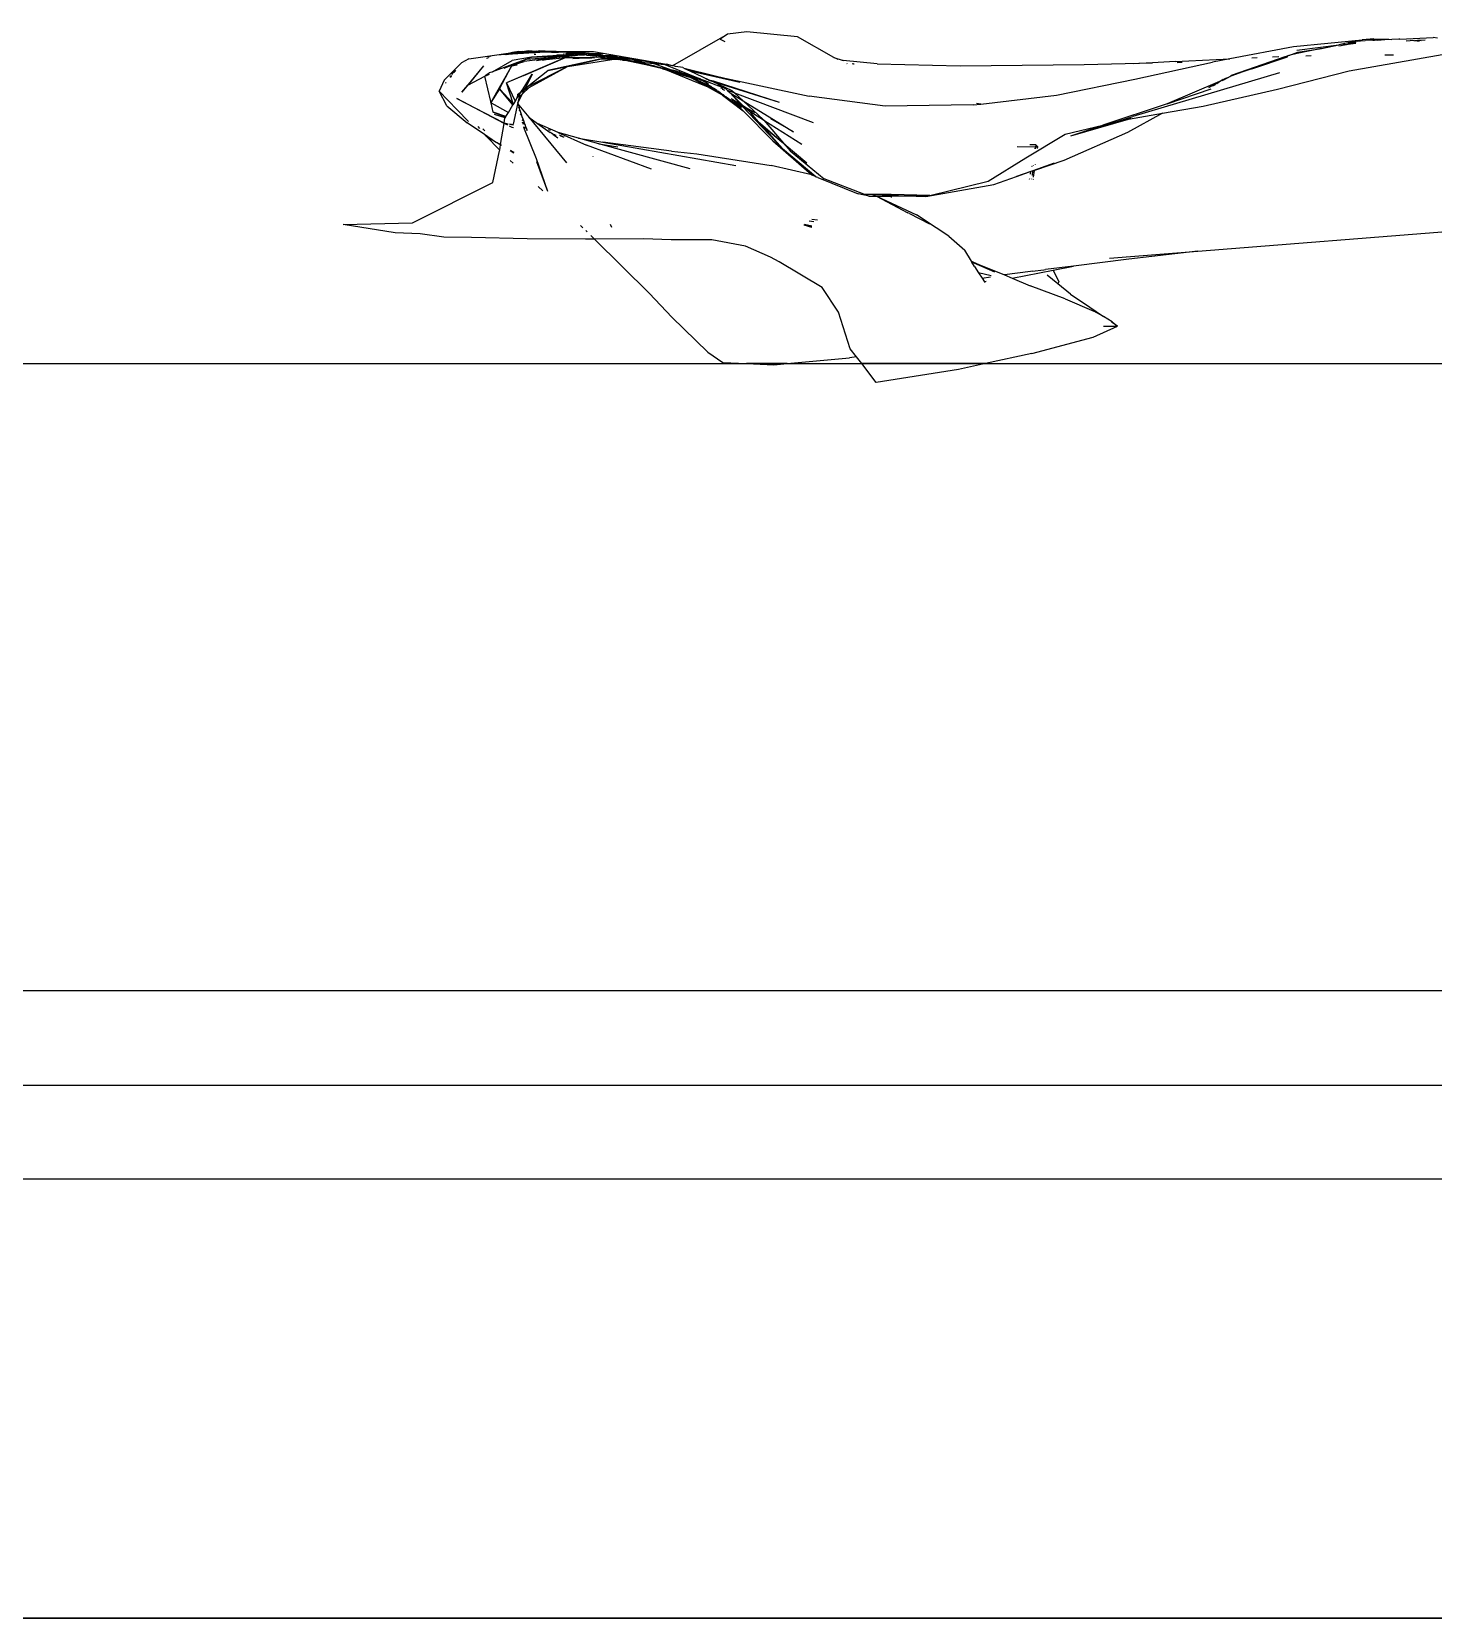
# Model space of a CAD drawing. Header units: millimetres. Extents: x -41292 to 298682, y -22072 to 33155.
# Drawn here: x 27023.2 to 27246.6, y 1260.6 to 1513.5 of the extents above; entities that cross this region are included whole.
import ezdxf

# ---------------------------------------------------------------- set-up
doc = ezdxf.new("R2010")
doc.units = ezdxf.units.MM
doc.layers.add('창호', color=4, linetype='Continuous')
doc.layers.add('틀', color=8, linetype='Continuous')

# ---------------------------------------------------------------- blocks, each defined once
blk = doc.blocks.new('AHSISHEUD')
for p, q in [((27752.8, 19156.17), (27761.54, 19161.18)), ((27761.54, 19161.18), (27760.35, 19160.37)), ((27760.35, 19160.37), (27761.09, 19160)), ((27764.61, 19161.58), (27761.54, 19161.18)), ((27772.67, 19160.74), (27764.61, 19161.58)), ((27778.48, 19157.48), (27772.67, 19160.74)), ((27864.52, 19160.45), (27862.75, 19160.27)), ((27866.89, 19160.37), (27862.75, 19160.27)), ((27864.52, 19160.45), (27866.89, 19160.37)), ((27865.11, 19160.24), (27866.89, 19160.37)), ((27866.89, 19160.37), (27867.39, 19160.35)), ((27868.52, 19160.4), (27867.39, 19160.35)), ((27868.7, 19160.41), (27868.52, 19160.4)), ((27868.7, 19160.41), (27874, 19160.64)), ((27874.67, 19160.54), (27874, 19160.64)), ((27720.27, 19157.24), (27724.01, 19157.81)), ((27724.01, 19157.81), (27724.37, 19157.83)), ((27724.37, 19157.83), (27724.72, 19157.88)), ((27724.72, 19157.88), (27727.26, 19158.25)), ((27724.72, 19157.88), (27726.11, 19158.02)), ((27726.11, 19158.02), (27725.46, 19157.89)), ((27726.35, 19157.93), (27726.07, 19157.92)), ((27727.26, 19158.25), (27726.11, 19158.02)), ((27726.11, 19158.02), (27727.13, 19158.12)), ((27730, 19158.39), (27726.35, 19157.93)), ((27732.48, 19158.32), (27726.35, 19157.93)), ((27726.35, 19157.93), (27727.13, 19158.12)), ((27727.13, 19158.12), (27728.8, 19158.43)), ((27727.13, 19158.12), (27730, 19158.39)), ((27728.25, 19158.44), (27727.26, 19158.25)), ((27727.26, 19158.25), (27728.57, 19158.43)), ((27728.25, 19158.44), (27728.57, 19158.43)), ((27728.57, 19158.43), (27728.63, 19158.44)), ((27728.63, 19158.44), (27728.8, 19158.43)), ((27728.8, 19158.43), (27728.88, 19158.44)), ((27728.88, 19158.44), (27729.73, 19158.6)), ((27730, 19158.39), (27728.88, 19158.44)), ((27729.73, 19158.6), (27731.06, 19158.5)), ((27730.2, 19158.39), (27730, 19158.39)), ((27730.44, 19158.44), (27730.2, 19158.39)), ((27732.48, 19158.32), (27730.2, 19158.39)), ((27735.38, 19157.84), (27730.29, 19157.5)), ((27730.29, 19157.5), (27735.8, 19157.8)), ((27730.62, 19158.44), (27730.44, 19158.44)), ((27731.06, 19158.5), (27730.62, 19158.44)), ((27730.62, 19158.44), (27731.91, 19158.43)), ((27730.94, 19157.93), (27730.72, 19157.93)), ((27731.06, 19158.5), (27731.11, 19158.49)), ((27731.11, 19158.49), (27731.36, 19158.53)), ((27731.11, 19158.49), (27731.91, 19158.43)), ((27731.36, 19158.53), (27731.39, 19158.53)), ((27731.39, 19158.53), (27731.59, 19158.55)), ((27732.14, 19158.49), (27731.59, 19158.55)), ((27731.91, 19158.43), (27733.47, 19158.31)), ((27731.91, 19158.43), (27732.72, 19158.43)), ((27732.44, 19158.48), (27732.14, 19158.49)), ((27732.72, 19158.43), (27732.44, 19158.48)), ((27732.53, 19158.33), (27732.48, 19158.32)), ((27733.47, 19158.31), (27732.53, 19158.33)), ((27732.72, 19158.43), (27733.47, 19158.31)), ((27734.21, 19158.43), (27732.72, 19158.43)), ((27733.47, 19158.31), (27734.58, 19158.3)), ((27736.84, 19158.3), (27734.21, 19158.43)), ((27734.21, 19158.43), (27740.17, 19158.41)), ((27735.38, 19157.84), (27734.3, 19157.92)), ((27736.84, 19158.3), (27734.58, 19158.3)), ((27735.3, 19157.64), (27736, 19157.79)), ((27735.34, 19158.06), (27736.62, 19157.89)), ((27735.38, 19157.84), (27735.8, 19157.8)), ((27735.73, 19158.11), (27735.87, 19158.13)), ((27735.8, 19157.8), (27736, 19157.79)), ((27736.15, 19158.17), (27735.87, 19158.13)), ((27735.87, 19158.13), (27737.54, 19157.92)), ((27736, 19157.79), (27736.05, 19157.78)), ((27736.05, 19157.78), (27736.12, 19157.82)), ((27736.12, 19157.82), (27736.28, 19157.83)), ((27736.68, 19158.12), (27736.15, 19158.17)), ((27736.35, 19157.83), (27736.28, 19157.83)), ((27736.62, 19157.89), (27736.35, 19157.83)), ((27736.35, 19157.83), (27736.92, 19157.77)), ((27736.35, 19157.83), (27736.54, 19157.74)), ((27737.63, 19158.18), (27736.49, 19158.21)), ((27736.62, 19157.89), (27736.81, 19157.92)), ((27738.59, 19158.03), (27736.68, 19158.12)), ((27738.36, 19157.94), (27736.68, 19158.12)), ((27736.81, 19157.92), (27737.25, 19157.88)), ((27736.84, 19158.3), (27736.9, 19158.27)), ((27737.03, 19158.27), (27736.9, 19158.27)), ((27736.92, 19157.77), (27737.21, 19157.79)), ((27737.08, 19158.27), (27737.03, 19158.27)), ((27737.17, 19158.25), (27737.08, 19158.27)), ((27737.28, 19158.25), (27737.17, 19158.25)), ((27737.21, 19157.79), (27737.39, 19157.83)), ((27737.25, 19157.88), (27737.29, 19157.88)), ((27737.45, 19158.26), (27737.28, 19158.25)), ((27737.29, 19157.88), (27737.39, 19157.83)), ((27737.39, 19157.83), (27737.45, 19157.83)), ((27738.18, 19158.2), (27737.45, 19158.26)), ((27737.45, 19158.26), (27737.63, 19158.18)), ((27737.45, 19157.83), (27737.6, 19157.85)), ((27737.54, 19157.92), (27737.69, 19157.91)), ((27737.69, 19157.91), (27737.6, 19157.85)), ((27737.82, 19158.17), (27737.63, 19158.18)), ((27737.82, 19157.88), (27737.69, 19157.91)), ((27738.18, 19158.2), (27737.82, 19158.17)), ((27737.82, 19158.17), (27738.59, 19158.03)), ((27737.82, 19157.88), (27738.11, 19157.87)), ((27738.11, 19157.87), (27738.64, 19157.92)), ((27739.02, 19157.82), (27738.11, 19157.87)), ((27738.88, 19158.14), (27738.18, 19158.2)), ((27738.64, 19157.92), (27738.36, 19157.94)), ((27738.94, 19157.97), (27738.59, 19158.03)), ((27738.59, 19158.03), (27738.95, 19157.93)), ((27738.64, 19157.92), (27738.72, 19157.91)), ((27738.95, 19157.93), (27738.72, 19157.91)), ((27738.88, 19158.14), (27739.88, 19158.03)), ((27739.45, 19158.13), (27738.88, 19158.14)), ((27739.1, 19157.92), (27738.94, 19157.97)), ((27738.95, 19157.93), (27739.1, 19157.92)), ((27739.02, 19157.82), (27739.89, 19157.83)), ((27742, 19157.62), (27739.02, 19157.82)), ((27739.1, 19157.92), (27739.28, 19157.92)), ((27739.28, 19157.92), (27739.39, 19157.97)), ((27739.49, 19157.89), (27739.28, 19157.92)), ((27739.39, 19157.97), (27739.55, 19157.98)), ((27740.61, 19158.07), (27739.45, 19158.13)), ((27739.75, 19157.92), (27739.49, 19157.89)), ((27739.89, 19157.83), (27739.49, 19157.89)), ((27739.55, 19157.98), (27739.88, 19158.03)), ((27740.82, 19157.92), (27739.75, 19157.92)), ((27739.88, 19158.03), (27739.98, 19158.01)), ((27739.94, 19157.82), (27739.89, 19157.83)), ((27739.94, 19157.82), (27741.31, 19157.81)), ((27739.98, 19158.01), (27740.61, 19158.07)), ((27739.98, 19158.01), (27740.82, 19157.92)), ((27740.17, 19158.41), (27751.78, 19156.41)), ((27740.61, 19158.07), (27741.93, 19157.81)), ((27741.71, 19158.06), (27740.61, 19158.07)), ((27741.31, 19157.81), (27740.82, 19157.92)), ((27741.31, 19157.81), (27741.93, 19157.81)), ((27741.93, 19157.81), (27742.29, 19157.81)), ((27744.26, 19157.63), (27742.29, 19157.81)), ((27851.71, 19159.15), (27841.56, 19157.26)), ((27850.99, 19157.81), (27850.41, 19157.6)), ((27850.99, 19157.81), (27852.42, 19158.33)), ((27852.32, 19158.09), (27850.99, 19157.81)), ((27862.67, 19160.26), (27851.71, 19159.15)), ((27852.25, 19158.63), (27858.97, 19159.51)), ((27856.2, 19158.92), (27852.32, 19158.09)), ((27852.42, 19158.33), (27852.32, 19158.09)), ((27852.42, 19158.33), (27856.2, 19158.92)), ((27856.2, 19158.92), (27858.97, 19159.51)), ((27861.67, 19159.75), (27858.96, 19159.27)), ((27861.4, 19160), (27858.97, 19159.51)), ((27859.33, 19159.38), (27859.66, 19159.48)), ((27859.88, 19159.49), (27859.66, 19159.48)), ((27860.02, 19159.51), (27859.88, 19159.49)), ((27860.6, 19159.62), (27860.02, 19159.51)), ((27860.38, 19159.69), (27861.68, 19159.86)), ((27860.73, 19159.65), (27860.6, 19159.62)), ((27860.61, 19155.32), (27875.43, 19157.95)), ((27860.69, 19159.79), (27861.7, 19159.99)), ((27860.83, 19159.66), (27860.73, 19159.65)), ((27860.83, 19159.66), (27861.68, 19159.82)), ((27861.67, 19159.8), (27860.83, 19159.66)), ((27860.83, 19159.66), (27861.67, 19159.75)), ((27861.72, 19160.09), (27861.4, 19160)), ((27861.72, 19160.06), (27861.4, 19160)), ((27861.89, 19160.1), (27861.72, 19160.09)), ((27862.67, 19160.26), (27861.89, 19160.1)), ((27861.89, 19160.1), (27862.34, 19160.12)), ((27862.34, 19160.12), (27862.39, 19160.13)), ((27862.39, 19160.13), (27862.67, 19160.26)), ((27862.39, 19160.13), (27863.13, 19160.16)), ((27862.67, 19160.26), (27862.7, 19160.27)), ((27862.75, 19160.27), (27862.7, 19160.27)), ((27864.39, 19160.21), (27863.13, 19160.16)), ((27864.39, 19160.21), (27864.43, 19160.22)), ((27864.43, 19160.22), (27864.55, 19160.22)), ((27864.55, 19160.22), (27864.66, 19160.25)), ((27865, 19160.25), (27864.66, 19160.25)), ((27865.07, 19160.24), (27865, 19160.25)), ((27865.11, 19160.24), (27865.07, 19160.24)), ((27866.3, 19157.91), (27867.65, 19157.92)), ((27869.68, 19160.11), (27870.35, 19160.16)), ((27871.52, 19160.1), (27870.35, 19160.16)), ((27871.04, 19160.21), (27872.1, 19160.18)), ((27871.48, 19160.25), (27872.73, 19160.27)), ((27871.52, 19160.1), (27871.82, 19160.14)), ((27716.34, 19153.85), (27719.1, 19156.62)), ((27718.17, 19155.43), (27717.89, 19155.06)), ((27720.27, 19157.24), (27719.1, 19156.62)), ((27722.62, 19156.14), (27719.16, 19151.94)), ((27719.72, 19156.74), (27719.68, 19156.74)), ((27722.62, 19156.14), (27720.15, 19153.04)), ((27723.11, 19157.37), (27723.36, 19157.41)), ((27723.5, 19157.5), (27723.29, 19157.45)), ((27723.74, 19157.64), (27723.65, 19157.63)), ((27727.11, 19156.11), (27723.78, 19150.28)), ((27729.49, 19157.18), (27724.07, 19155.21)), ((27724.07, 19155.21), (27727.21, 19156.99)), ((27725.18, 19152.5), (27727.11, 19156.11)), ((27725.92, 19155.75), (27729.49, 19157.18)), ((27735.68, 19157.47), (27726.27, 19153.45)), ((27727.11, 19156.11), (27728.1, 19156.49)), ((27727.97, 19156.27), (27727.11, 19156.11)), ((27730.29, 19157.5), (27727.21, 19156.99)), ((27728.1, 19156.49), (27729.1, 19156.82)), ((27729.05, 19154.59), (27735.68, 19157.47)), ((27732.97, 19157.29), (27729.1, 19156.82)), ((27729.49, 19157.18), (27734.93, 19157.61)), ((27729.49, 19157.18), (27730.29, 19157.5)), ((27729.56, 19152.77), (27736.02, 19156.02)), ((27729.56, 19152.77), (27732.86, 19155.41)), ((27729.91, 19152.68), (27736.02, 19156.02)), ((27734.93, 19157.61), (27730.29, 19157.5)), ((27731.06, 19156.98), (27732.97, 19157.29)), ((27732.02, 19157.06), (27732.62, 19157.14)), ((27732.62, 19157.14), (27735.68, 19157.47)), ((27734.26, 19157.45), (27732.62, 19157.14)), ((27741.16, 19157.23), (27732.86, 19155.41)), ((27732.86, 19155.41), (27736.02, 19156.02)), ((27732.97, 19157.29), (27734.93, 19157.61)), ((27734.26, 19157.45), (27732.97, 19157.29)), ((27735.86, 19157.64), (27734.26, 19157.45)), ((27734.93, 19157.61), (27734.26, 19157.45)), ((27734.93, 19157.61), (27734.98, 19157.62)), ((27734.98, 19157.62), (27735.21, 19157.62)), ((27735.21, 19157.62), (27735.3, 19157.64)), ((27735.3, 19157.64), (27735.86, 19157.64)), ((27735.68, 19157.47), (27739.62, 19157.49)), ((27736.2, 19157.65), (27735.86, 19157.64)), ((27736.02, 19156.02), (27741.16, 19157.23)), ((27736.02, 19156.02), (27743.08, 19157.14)), ((27736.54, 19157.74), (27736.2, 19157.65)), ((27736.54, 19157.74), (27736.73, 19157.73)), ((27736.73, 19157.73), (27736.92, 19157.77)), ((27736.85, 19157.33), (27737.88, 19157.39)), ((27739.62, 19157.49), (27737.09, 19157.43)), ((27737.88, 19157.39), (27737.09, 19157.43)), ((27737.88, 19157.39), (27739.62, 19157.49)), ((27739.83, 19157.3), (27737.88, 19157.39)), ((27739.99, 19157.51), (27739.62, 19157.49)), ((27739.62, 19157.49), (27740.33, 19157.43)), ((27740.7, 19157.53), (27739.99, 19157.51)), ((27740.7, 19157.53), (27740.73, 19157.55)), ((27740.73, 19157.55), (27740.93, 19157.56)), ((27740.93, 19157.56), (27741.39, 19157.59)), ((27740.93, 19157.56), (27741.94, 19157.4)), ((27741.2, 19157.23), (27741.16, 19157.23)), ((27741.59, 19157.33), (27741.2, 19157.23)), ((27743.08, 19157.14), (27741.2, 19157.23)), ((27741.39, 19157.59), (27742, 19157.62)), ((27741.39, 19157.59), (27742.17, 19157.41)), ((27741.94, 19157.4), (27741.59, 19157.33)), ((27741.59, 19157.33), (27743.35, 19157.18)), ((27741.62, 19157.69), (27741.67, 19157.69)), ((27741.93, 19157.68), (27741.87, 19157.69)), ((27742.1, 19157.67), (27741.93, 19157.68)), ((27741.94, 19157.4), (27742.17, 19157.41)), ((27742.1, 19157.67), (27742, 19157.62)), ((27742.14, 19157.63), (27742.1, 19157.67)), ((27742.23, 19157.66), (27742.14, 19157.63)), ((27742.17, 19157.41), (27742.49, 19157.42)), ((27742.3, 19157.64), (27742.23, 19157.66)), ((27742.3, 19157.64), (27742.37, 19157.64)), ((27742.42, 19157.67), (27742.37, 19157.64)), ((27742.37, 19157.64), (27742.46, 19157.56)), ((27742.46, 19157.65), (27742.42, 19157.67)), ((27742.62, 19157.62), (27742.46, 19157.65)), ((27742.46, 19157.56), (27743.41, 19157.44)), ((27743.07, 19157.43), (27742.46, 19157.56)), ((27742.49, 19157.42), (27743.07, 19157.43)), ((27742.49, 19157.42), (27742.7, 19157.36)), ((27742.66, 19157.62), (27742.62, 19157.62)), ((27742.64, 19157.67), (27742.66, 19157.62)), ((27742.76, 19157.61), (27742.66, 19157.62)), ((27742.7, 19157.36), (27742.85, 19157.36)), ((27742.76, 19157.61), (27742.92, 19157.6)), ((27742.85, 19157.36), (27743, 19157.34)), ((27742.89, 19157.66), (27743.01, 19157.66)), ((27742.92, 19157.6), (27742.99, 19157.59)), ((27742.99, 19157.59), (27743.07, 19157.59)), ((27743, 19157.34), (27743.17, 19157.33)), ((27743.23, 19157.58), (27743.01, 19157.66)), ((27743.07, 19157.59), (27743.1, 19157.58)), ((27743.07, 19157.43), (27743.41, 19157.44)), ((27743.7, 19157.27), (27743.07, 19157.43)), ((27743.08, 19157.14), (27743.35, 19157.18)), ((27743.1, 19157.58), (27743.41, 19157.44)), ((27743.1, 19157.58), (27743.23, 19157.58)), ((27743.17, 19157.33), (27743.21, 19157.3)), ((27743.21, 19157.3), (27743.59, 19157.22)), ((27743.28, 19157.57), (27743.23, 19157.58)), ((27743.55, 19157.55), (27743.28, 19157.57)), ((27743.28, 19157.57), (27743.3, 19157.54)), ((27743.55, 19157.55), (27743.3, 19157.54)), ((27743.3, 19157.54), (27743.56, 19157.5)), ((27743.35, 19157.18), (27743.59, 19157.22)), ((27743.35, 19157.18), (27744.14, 19157.16)), ((27743.41, 19157.44), (27743.48, 19157.44)), ((27743.48, 19157.44), (27743.65, 19157.4)), ((27743.55, 19157.55), (27743.61, 19157.54)), ((27743.58, 19157.54), (27743.55, 19157.55)), ((27743.56, 19157.5), (27743.62, 19157.48)), ((27743.61, 19157.54), (27743.58, 19157.54)), ((27743.59, 19157.22), (27743.67, 19157.23)), ((27743.61, 19157.54), (27743.98, 19157.5)), ((27743.62, 19157.48), (27743.71, 19157.47)), ((27743.65, 19157.4), (27743.71, 19157.47)), ((27743.65, 19157.4), (27744.12, 19157.3)), ((27743.67, 19157.23), (27743.7, 19157.27)), ((27743.7, 19157.27), (27743.78, 19157.28)), ((27743.71, 19157.47), (27743.79, 19157.45)), ((27743.78, 19157.28), (27743.82, 19157.26)), ((27743.99, 19157.45), (27743.79, 19157.45)), ((27743.82, 19157.26), (27743.89, 19157.25)), ((27743.89, 19157.25), (27744.02, 19157.24)), ((27743.98, 19157.5), (27744.28, 19157.46)), ((27743.99, 19157.45), (27743.98, 19157.5)), ((27743.99, 19157.45), (27744.28, 19157.46)), ((27744.2, 19157.4), (27743.99, 19157.45)), ((27744.02, 19157.24), (27744.12, 19157.3)), ((27744.14, 19157.16), (27744.02, 19157.24)), ((27744.02, 19157.24), (27744.57, 19157.21)), ((27744.02, 19157.24), (27744.53, 19157.11)), ((27744.12, 19157.3), (27744.28, 19157.33)), ((27744.53, 19157.11), (27744.14, 19157.16)), ((27744.34, 19157.37), (27744.2, 19157.4)), ((27744.2, 19157.4), (27744.28, 19157.33)), ((27745.03, 19157.47), (27744.26, 19157.63)), ((27744.28, 19157.46), (27745.03, 19157.47)), ((27744.28, 19157.46), (27744.72, 19157.4)), ((27744.28, 19157.33), (27744.34, 19157.37)), ((27744.28, 19157.33), (27744.34, 19157.31)), ((27744.43, 19157.35), (27744.34, 19157.37)), ((27744.34, 19157.31), (27744.73, 19157.26)), ((27744.34, 19157.31), (27744.57, 19157.21)), ((27744.43, 19157.35), (27744.72, 19157.4)), ((27744.73, 19157.26), (27744.43, 19157.35)), ((27744.7, 19157.07), (27744.53, 19157.11)), ((27744.57, 19157.21), (27744.77, 19157.17)), ((27744.75, 19157.07), (27744.7, 19157.07)), ((27744.72, 19157.4), (27745.03, 19157.47)), ((27744.72, 19157.4), (27746.62, 19157.15)), ((27744.95, 19157.23), (27744.73, 19157.26)), ((27744.82, 19157.05), (27744.75, 19157.07)), ((27744.77, 19157.17), (27744.81, 19157.19)), ((27744.81, 19157.19), (27744.88, 19157.19)), ((27744.82, 19157.05), (27744.95, 19157.05)), ((27745.07, 19157.14), (27744.88, 19157.19)), ((27744.95, 19157.23), (27745.38, 19157.14)), ((27750.99, 19155.76), (27744.95, 19157.05)), ((27744.95, 19157.05), (27745.46, 19157.02)), ((27745.1, 19157.46), (27745.03, 19157.47)), ((27745.07, 19157.14), (27745.11, 19157.14)), ((27745.22, 19157.48), (27745.1, 19157.46)), ((27745.11, 19157.14), (27745.18, 19157.11)), ((27745.18, 19157.11), (27745.32, 19157.1)), ((27746.62, 19157.15), (27745.22, 19157.48)), ((27745.22, 19157.48), (27748.13, 19156.95)), ((27745.32, 19157.1), (27745.38, 19157.14)), ((27745.32, 19157.1), (27745.46, 19157.02)), ((27745.38, 19157.14), (27745.74, 19157.05)), ((27745.46, 19157.02), (27745.54, 19157)), ((27745.54, 19157), (27745.57, 19157.02)), ((27745.74, 19157.05), (27745.57, 19157.02)), ((27745.57, 19157.02), (27745.6, 19157)), ((27745.6, 19157), (27745.71, 19156.99)), ((27745.71, 19156.99), (27745.75, 19156.98)), ((27745.82, 19157.01), (27745.74, 19157.05)), ((27745.75, 19156.98), (27745.82, 19157.01)), ((27746.61, 19156.77), (27745.75, 19156.98)), ((27745.98, 19157), (27745.82, 19157.01)), ((27745.98, 19157), (27746.12, 19156.95)), ((27746.12, 19156.95), (27746.23, 19156.94)), ((27746.37, 19156.91), (27746.23, 19156.94)), ((27746.4, 19156.9), (27746.37, 19156.91)), ((27746.46, 19156.89), (27746.4, 19156.9)), ((27747.84, 19156.58), (27746.46, 19156.89)), ((27748.44, 19156.89), (27746.46, 19156.89)), ((27746.46, 19156.89), (27749.73, 19156.53)), ((27746.61, 19156.77), (27746.91, 19156.72)), ((27746.62, 19157.15), (27748.13, 19156.95)), ((27746.91, 19156.72), (27750.99, 19155.76)), ((27746.91, 19156.72), (27747.84, 19156.58)), ((27749.91, 19156.11), (27747.84, 19156.58)), ((27748.13, 19156.95), (27748.44, 19156.89)), ((27748.44, 19156.89), (27748.51, 19156.88)), ((27748.51, 19156.88), (27748.63, 19156.88)), ((27748.63, 19156.88), (27748.69, 19156.87)), ((27748.69, 19156.87), (27748.74, 19156.87)), ((27748.74, 19156.87), (27748.94, 19156.8)), ((27748.94, 19156.8), (27749, 19156.82)), ((27749, 19156.82), (27751.52, 19156.33)), ((27749, 19156.82), (27749.73, 19156.53)), ((27749.73, 19156.53), (27749.77, 19156.53)), ((27749.77, 19156.53), (27752.7, 19155.47)), ((27749.77, 19156.53), (27751.52, 19156.33)), ((27749.91, 19156.11), (27749.99, 19156.08)), ((27749.99, 19156.08), (27750.38, 19156)), ((27750.38, 19156), (27750.4, 19155.99)), ((27750.4, 19155.99), (27750.99, 19155.76)), ((27750.4, 19155.99), (27752.14, 19155.6)), ((27750.99, 19155.76), (27751.19, 19155.67)), ((27751.19, 19155.67), (27751.38, 19155.63)), ((27751.38, 19155.63), (27751.43, 19155.61)), ((27751.43, 19155.61), (27755.24, 19154.39)), ((27751.43, 19155.61), (27752.56, 19155.37)), ((27758.18, 19152.84), (27751.43, 19155.61)), ((27752.75, 19156.14), (27751.52, 19156.33)), ((27751.52, 19156.33), (27757.15, 19154.07)), ((27752.75, 19156.14), (27751.78, 19156.41)), ((27752.2, 19155.58), (27752.14, 19155.6)), ((27752.56, 19155.37), (27752.2, 19155.58)), ((27752.7, 19155.47), (27752.2, 19155.58)), ((27752.77, 19155.33), (27752.56, 19155.37)), ((27753.46, 19155.3), (27752.7, 19155.47)), ((27752.75, 19156.14), (27752.8, 19156.17)), ((27752.81, 19155.28), (27752.77, 19155.33)), ((27753.25, 19156.06), (27752.8, 19156.17)), ((27753.04, 19155.23), (27752.81, 19155.28)), ((27753.09, 19155.26), (27753.04, 19155.23)), ((27753.47, 19155.12), (27753.09, 19155.26)), ((27754.4, 19155.87), (27753.25, 19156.06)), ((27753.46, 19155.3), (27753.83, 19155.17)), ((27754.4, 19155.87), (27754.79, 19155.68)), ((27754.84, 19155.67), (27754.79, 19155.68)), ((27759.14, 19154.62), (27754.84, 19155.67)), ((27754.84, 19155.67), (27755.22, 19155.47)), ((27755.22, 19155.47), (27755.3, 19155.45)), ((27755.3, 19155.45), (27759.14, 19154.62)), ((27755.3, 19155.45), (27755.39, 19155.39)), ((27755.39, 19155.39), (27755.49, 19155.36)), ((27755.49, 19155.36), (27763.47, 19153.56)), ((27755.49, 19155.36), (27758.55, 19153.93)), ((27779.14, 19157.16), (27778.48, 19157.48)), ((27778.48, 19157.48), (27779.94, 19157.01)), ((27779.94, 19157.01), (27779.62, 19157.04)), ((27785.39, 19156.45), (27779.94, 19157.01)), ((27780.61, 19156.46), (27780.51, 19156.51)), ((27781.39, 19156.5), (27781.58, 19156.44)), ((27781.55, 19156.5), (27781.58, 19156.44)), ((27781.58, 19156.44), (27781.73, 19156.44)), ((27785.39, 19156.45), (27798.59, 19156.14)), ((27798.59, 19156.14), (27818.38, 19156.37)), ((27818.38, 19156.37), (27829.24, 19156.64)), ((27829.24, 19156.64), (27826.15, 19156.46)), ((27826.44, 19154), (27838.82, 19156.75)), ((27832.85, 19156.85), (27829.24, 19156.64)), ((27832.85, 19156.85), (27841.56, 19157.26)), ((27833.17, 19156.74), (27833.71, 19156.75)), ((27833.29, 19156.7), (27833.71, 19156.75)), ((27833.71, 19156.75), (27833.99, 19156.72)), ((27841.56, 19157.26), (27838.82, 19156.75)), ((27844.81, 19155.59), (27841.72, 19154.48)), ((27850.36, 19157.6), (27841.96, 19154.64)), ((27841.96, 19154.64), (27844.81, 19155.59)), ((27844.81, 19155.59), (27845.25, 19155.73)), ((27845.07, 19157.43), (27845.94, 19157.47)), ((27850.36, 19157.6), (27845.25, 19155.73)), ((27845.25, 19155.73), (27850.76, 19157.56)), ((27849.4, 19157.57), (27848.39, 19157.55)), ((27849.18, 19152.42), (27860.61, 19155.32)), ((27850.41, 19157.6), (27850.36, 19157.6)), ((27850.81, 19157.61), (27850.41, 19157.6)), ((27854.56, 19157.72), (27853.7, 19157.69)), ((27716.34, 19153.85), (27715.56, 19152.08)), ((27716.6, 19153.48), (27716.54, 19153.4)), ((27716.63, 19153.45), (27716.56, 19153.36)), ((27717.39, 19154.54), (27717.26, 19154.37)), ((27717.54, 19154.62), (27717.29, 19154.3)), ((27717.55, 19154.76), (27717.96, 19155.25)), ((27719.16, 19151.94), (27720.15, 19153.04)), ((27720.15, 19153.04), (27722.83, 19154.51)), ((27722.83, 19154.51), (27723.56, 19154.81)), ((27722.83, 19154.51), (27723.01, 19154.64)), ((27723.77, 19150.48), (27722.83, 19154.51)), ((27723.01, 19154.64), (27723.55, 19155.03)), ((27723.01, 19154.64), (27723.56, 19154.95)), ((27723.95, 19155.15), (27723.55, 19155.03)), ((27723.95, 19155.15), (27723.97, 19155.18)), ((27723.97, 19155.18), (27724.07, 19155.21)), ((27729.05, 19154.59), (27726.27, 19153.45)), ((27726.27, 19153.45), (27727.65, 19150.53)), ((27727.34, 19150.15), (27726.27, 19153.45)), ((27728.92, 19152.46), (27730.4, 19154.81)), ((27729.22, 19152.51), (27729.56, 19152.77)), ((27730.4, 19154.81), (27729.29, 19152.64)), ((27729.29, 19152.64), (27729.56, 19152.77)), ((27753.04, 19155.23), (27755.24, 19154.39)), ((27754.79, 19154.65), (27753.47, 19155.12)), ((27753.47, 19155.12), (27754.26, 19154.93)), ((27753.93, 19155.11), (27753.47, 19155.12)), ((27753.93, 19155.11), (27753.83, 19155.17)), ((27753.99, 19155.07), (27753.93, 19155.11)), ((27754.03, 19155.08), (27753.99, 19155.07)), ((27754.08, 19155.05), (27754.03, 19155.08)), ((27754.11, 19155.04), (27754.08, 19155.05)), ((27754.17, 19155.02), (27754.11, 19155.04)), ((27754.25, 19154.99), (27754.17, 19155.02)), ((27754.26, 19154.93), (27754.25, 19154.99)), ((27754.37, 19154.91), (27754.26, 19154.93)), ((27754.79, 19154.65), (27754.37, 19154.91)), ((27754.83, 19154.8), (27754.37, 19154.91)), ((27755.24, 19154.39), (27754.79, 19154.65)), ((27754.79, 19154.65), (27756.28, 19154.12)), ((27755.29, 19154.69), (27754.83, 19154.8)), ((27755.5, 19154.57), (27754.83, 19154.8)), ((27755.38, 19154.34), (27755.24, 19154.39)), ((27755.5, 19154.57), (27755.29, 19154.69)), ((27757.15, 19154.07), (27755.29, 19154.69)), ((27755.42, 19154.32), (27755.38, 19154.34)), ((27755.82, 19154.19), (27755.42, 19154.32)), ((27755.59, 19154.54), (27755.5, 19154.57)), ((27755.73, 19154.43), (27755.59, 19154.54)), ((27755.59, 19154.54), (27757.32, 19153.95)), ((27755.77, 19154.42), (27755.73, 19154.43)), ((27755.83, 19154.38), (27755.77, 19154.42)), ((27755.82, 19154.19), (27755.95, 19154.12)), ((27755.88, 19154.36), (27755.83, 19154.38)), ((27755.88, 19154.36), (27756.28, 19154.12)), ((27757, 19153.96), (27755.88, 19154.36)), ((27755.95, 19154.12), (27756.62, 19153.93)), ((27758.18, 19152.84), (27755.95, 19154.12)), ((27755.95, 19154.12), (27758.48, 19152.87)), ((27756.36, 19154.1), (27756.28, 19154.12)), ((27756.36, 19154.1), (27756.62, 19153.93)), ((27756.62, 19153.93), (27756.7, 19153.9)), ((27756.7, 19153.9), (27756.83, 19153.81)), ((27756.83, 19153.81), (27756.94, 19153.77)), ((27756.94, 19153.77), (27757.06, 19153.7)), ((27757.68, 19153.7), (27757, 19153.96)), ((27757.06, 19153.7), (27758.54, 19153.07)), ((27758.48, 19152.87), (27757.06, 19153.7)), ((27757.28, 19154.03), (27757.15, 19154.07)), ((27757.32, 19153.95), (27757.28, 19154.03)), ((27757.28, 19154.03), (27757.91, 19153.82)), ((27757.38, 19153.93), (27757.32, 19153.95)), ((27757.55, 19153.87), (27757.38, 19153.93)), ((27757.68, 19153.7), (27757.38, 19153.93)), ((27758.56, 19153.56), (27757.55, 19153.87)), ((27757.8, 19153.65), (27757.68, 19153.7)), ((27757.81, 19153.61), (27757.8, 19153.65)), ((27757.92, 19153.61), (27757.81, 19153.61)), ((27757.91, 19153.82), (27758.56, 19153.56)), ((27757.95, 19153.55), (27757.92, 19153.61)), ((27757.98, 19153.54), (27757.95, 19153.55)), ((27758.05, 19153.52), (27757.98, 19153.54)), ((27758.05, 19154.07), (27758.55, 19153.93)), ((27758.08, 19153.49), (27758.05, 19153.52)), ((27758.48, 19153.21), (27758.08, 19153.49)), ((27758.54, 19153.07), (27758.08, 19153.49)), ((27758.32, 19152.78), (27758.18, 19152.84)), ((27760.73, 19151.47), (27758.32, 19152.78)), ((27759.41, 19152.34), (27758.32, 19152.78)), ((27759.41, 19152.34), (27758.48, 19152.87)), ((27758.48, 19152.87), (27759.83, 19152.2)), ((27758.51, 19153.85), (27759.17, 19153.64)), ((27758.54, 19153.07), (27758.85, 19152.88)), ((27758.55, 19153.93), (27759.23, 19153.73)), ((27758.55, 19153.93), (27759.17, 19153.64)), ((27758.56, 19153.56), (27761.19, 19152.53)), ((27758.85, 19152.88), (27759.02, 19152.76)), ((27759.02, 19152.76), (27759.42, 19152.54)), ((27763.47, 19153.56), (27759.14, 19154.62)), ((27759.14, 19154.62), (27774.52, 19151.29)), ((27759.17, 19153.64), (27769.75, 19150.33)), ((27759.17, 19153.64), (27762.2, 19152.22)), ((27759.23, 19153.73), (27769.75, 19150.33)), ((27760.01, 19153.12), (27759.96, 19153.14)), ((27761.19, 19152.53), (27760.01, 19153.12)), ((27813.95, 19151.48), (27826.44, 19154)), ((27849.51, 19155.01), (27826.14, 19148.05)), ((27839.92, 19153.62), (27831.58, 19150.11)), ((27838.56, 19152.86), (27838.3, 19152.69)), ((27839.51, 19153.32), (27838.56, 19152.86)), ((27839.23, 19153.12), (27838.82, 19152.9)), ((27839.51, 19153.32), (27839.92, 19153.62)), ((27840.03, 19153.69), (27839.92, 19153.62)), ((27840.03, 19153.69), (27840.09, 19153.71)), ((27840.35, 19153.87), (27840.09, 19153.71)), ((27840.58, 19153.85), (27840.3, 19153.77)), ((27840.51, 19153.94), (27840.35, 19153.87)), ((27840.51, 19153.94), (27840.93, 19154.19)), ((27841.66, 19154.43), (27840.58, 19153.85)), ((27840.93, 19154.19), (27841.41, 19154.35)), ((27841.41, 19154.35), (27841.48, 19154.39)), ((27841.48, 19154.39), (27841.66, 19154.43)), ((27841.72, 19154.48), (27841.66, 19154.43)), ((27841.96, 19154.64), (27841.72, 19154.48)), ((27715.56, 19152.08), (27718.41, 19149.13)), ((27716.79, 19149.77), (27715.56, 19152.08)), ((27718.39, 19150.94), (27725.77, 19147.11)), ((27725.91, 19146.97), (27718.39, 19150.94)), ((27723.78, 19150.28), (27723.77, 19150.48)), ((27725.18, 19152.5), (27723.78, 19150.28)), ((27723.78, 19150.28), (27723.82, 19150.26)), ((27724.16, 19148.78), (27723.82, 19150.26)), ((27723.82, 19150.26), (27726.59, 19148.72)), ((27725.18, 19152.5), (27727.3, 19149.93)), ((27727.29, 19149.9), (27725.18, 19152.5)), ((27727.34, 19150.15), (27725.18, 19152.5)), ((27728.11, 19150.3), (27727.37, 19146.83)), ((27727.65, 19150.53), (27727.4, 19150.09)), ((27727.98, 19151.1), (27727.65, 19150.53)), ((27728.44, 19151.88), (27727.98, 19151.1)), ((27728.05, 19151.58), (27727.98, 19151.1)), ((27727.98, 19151.1), (27728.37, 19151.57)), ((27728.05, 19151.58), (27728.44, 19151.88)), ((27728.78, 19151.64), (27728.11, 19150.3)), ((27728.29, 19151.19), (27728.11, 19150.3)), ((27728.25, 19149.89), (27728.11, 19150.3)), ((27728.78, 19151.64), (27728.29, 19151.19)), ((27728.37, 19151.57), (27728.29, 19151.19)), ((27728.37, 19151.57), (27728.63, 19151.98)), ((27728.44, 19151.88), (27728.37, 19151.57)), ((27728.92, 19152.46), (27728.44, 19151.88)), ((27728.44, 19151.88), (27728.63, 19151.98)), ((27728.63, 19151.98), (27729.91, 19152.68)), ((27728.63, 19151.98), (27728.7, 19152.09)), ((27728.7, 19152.09), (27729.22, 19152.51)), ((27728.7, 19152.09), (27728.92, 19152.46)), ((27729.91, 19152.68), (27728.78, 19151.64)), ((27729.02, 19152.11), (27728.78, 19151.64)), ((27728.92, 19152.46), (27729.29, 19152.64)), ((27729.29, 19152.64), (27729.22, 19152.51)), ((27760.63, 19151.64), (27759.41, 19152.34)), ((27759.83, 19152.2), (27759.41, 19152.34)), ((27759.42, 19152.54), (27759.81, 19152.26)), ((27759.83, 19152.2), (27759.81, 19152.26)), ((27759.83, 19152.2), (27759.94, 19152.12)), ((27759.94, 19152.12), (27760.05, 19152.09)), ((27760.09, 19152.06), (27760.05, 19152.09)), ((27760.63, 19151.64), (27760.09, 19152.06)), ((27760.52, 19152.58), (27760.45, 19152.65)), ((27760.63, 19152.59), (27760.52, 19152.58)), ((27760.72, 19152.5), (27760.63, 19152.59)), ((27760.87, 19151.5), (27760.63, 19151.64)), ((27760.73, 19152.36), (27760.71, 19152.39)), ((27761.02, 19152.25), (27760.73, 19152.36)), ((27760.73, 19151.47), (27764.01, 19148.95)), ((27761.15, 19151.28), (27760.73, 19151.47)), ((27761.15, 19151.28), (27760.87, 19151.5)), ((27761.04, 19152.23), (27761.02, 19152.25)), ((27761.3, 19151.2), (27761.15, 19151.28)), ((27761.53, 19152.2), (27761.19, 19152.53)), ((27761.3, 19151.2), (27762.97, 19150.01)), ((27762.62, 19151.83), (27761.53, 19152.2)), ((27761.53, 19152.2), (27761.92, 19151.82)), ((27761.92, 19151.82), (27764.02, 19150.54)), ((27761.92, 19151.82), (27763.53, 19150.06)), ((27764.08, 19149.73), (27761.92, 19151.82)), ((27762.1, 19150.93), (27763.53, 19150.06)), ((27762.2, 19152.22), (27762.62, 19151.83)), ((27762.39, 19150.62), (27762.31, 19150.7)), ((27762.52, 19150.56), (27762.39, 19150.62)), ((27762.61, 19150.5), (27762.52, 19150.56)), ((27762.73, 19150.4), (27762.61, 19150.5)), ((27762.69, 19151.77), (27762.62, 19151.83)), ((27775.24, 19147.07), (27762.69, 19151.77)), ((27762.69, 19151.77), (27764.02, 19150.54)), ((27763.69, 19149.56), (27762.73, 19150.4)), ((27763.68, 19149.9), (27762.73, 19150.4)), ((27762.73, 19150.4), (27763.93, 19149.64)), ((27764.02, 19150.54), (27767.25, 19147.55)), ((27764.02, 19150.54), (27772.06, 19145.63)), ((27786.65, 19149.74), (27774.52, 19151.29)), ((27801.89, 19150.04), (27813.95, 19151.48)), ((27831.58, 19150.11), (27838.63, 19152.47)), ((27837.34, 19149.71), (27849.18, 19152.42)), ((27838.3, 19152.69), (27838.17, 19152.65)), ((27716.79, 19149.77), (27720.01, 19147.08)), ((27720.24, 19147.25), (27718.41, 19149.13)), ((27724.16, 19148.78), (27726.18, 19148.02)), ((27726.2, 19148.05), (27724.16, 19148.78)), ((27726.07, 19147.83), (27724.4, 19148.36)), ((27725.92, 19147.07), (27726.04, 19147.78)), ((27726.04, 19147.78), (27726.07, 19147.83)), ((27726.07, 19147.83), (27726.18, 19148.02)), ((27726.18, 19148.02), (27726.2, 19148.05)), ((27726.2, 19148.05), (27726.59, 19148.72)), ((27726.59, 19148.72), (27727.29, 19149.9)), ((27727.29, 19149.9), (27727.3, 19149.93)), ((27727.4, 19150.09), (27727.3, 19149.93)), ((27727.4, 19150.09), (27727.34, 19150.15)), ((27728.12, 19150.04), (27728.25, 19149.89)), ((27728.22, 19149.62), (27728.47, 19148.93)), ((27728.25, 19149.89), (27729.83, 19147.96)), ((27728.47, 19148.93), (27728.25, 19149.89)), ((27728.37, 19149), (27728.35, 19149.06)), ((27728.36, 19149.03), (27728.37, 19149)), ((27728.37, 19149), (27728.47, 19148.93)), ((27728.47, 19148.93), (27728.7, 19148.29)), ((27728.7, 19148.29), (27728.48, 19148.51)), ((27728.48, 19148.51), (27728.5, 19148.42)), ((27728.5, 19148.42), (27728.7, 19148.29)), ((27729.03, 19147.36), (27728.7, 19148.29)), ((27729.83, 19147.96), (27735.84, 19140.67)), ((27729.83, 19147.96), (27731.24, 19146.96)), ((27762.97, 19150.01), (27764.01, 19148.95)), ((27763.53, 19150.06), (27763.62, 19150.01)), ((27763.62, 19150.01), (27763.68, 19149.9)), ((27763.87, 19149.79), (27763.68, 19149.9)), ((27763.68, 19149.9), (27763.93, 19149.64)), ((27763.69, 19149.56), (27763.76, 19149.52)), ((27763.93, 19149.64), (27764.39, 19149.35)), ((27763.93, 19149.64), (27770.28, 19142.94)), ((27764.01, 19148.95), (27768.73, 19144.17)), ((27764.08, 19149.73), (27765.81, 19148.68)), ((27764.23, 19149.59), (27764.08, 19149.73)), ((27765.81, 19148.68), (27764.23, 19149.59)), ((27764.65, 19149.18), (27764.23, 19149.59)), ((27765.21, 19148.64), (27764.65, 19149.18)), ((27764.65, 19149.18), (27767.25, 19147.55)), ((27766.47, 19147.22), (27765.21, 19148.64)), ((27772.06, 19145.63), (27768.41, 19147.72)), ((27800.67, 19149.93), (27786.65, 19149.74)), ((27800.67, 19149.93), (27801.89, 19150.04)), ((27801.89, 19150.04), (27801.18, 19150.16)), ((27831.58, 19150.11), (27821.34, 19146.68)), ((27823.09, 19147.1), (27826.14, 19148.05)), ((27824, 19147.32), (27825.79, 19147.86)), ((27830.87, 19148.59), (27825.27, 19145.49)), ((27825.41, 19147.66), (27830.87, 19148.59)), ((27830.87, 19148.59), (27837.34, 19149.71)), ((27722.8, 19145.19), (27720.01, 19147.08)), ((27722.03, 19146.14), (27721.75, 19146.49)), ((27722.86, 19145.76), (27722.54, 19146.09)), ((27722.98, 19144.96), (27722.8, 19145.19)), ((27724.02, 19144.36), (27722.8, 19145.19)), ((27725.34, 19143.59), (27725.91, 19146.97)), ((27725.77, 19147.11), (27725.92, 19147.07)), ((27725.92, 19147.03), (27725.77, 19147.11)), ((27725.91, 19146.97), (27725.92, 19147.03)), ((27726.48, 19146.67), (27725.91, 19146.97)), ((27725.92, 19147.07), (27726.56, 19146.92)), ((27725.92, 19147.03), (27725.92, 19147.07)), ((27726.49, 19146.7), (27725.92, 19147.03)), ((27726.75, 19146.87), (27727.4, 19146.72)), ((27727.39, 19146.74), (27726.75, 19146.87)), ((27727.18, 19146.3), (27726.76, 19146.52)), ((27727.38, 19146.26), (27727.18, 19146.3)), ((27728.71, 19147.54), (27729.03, 19147.36)), ((27729.17, 19146.99), (27728.81, 19147.12)), ((27728.84, 19147.01), (27729.21, 19146.87)), ((27729.24, 19146.8), (27728.86, 19146.92)), ((27729.43, 19146.28), (27728.99, 19146.39)), ((27729.06, 19146.31), (27728.99, 19146.39)), ((27729.17, 19146.99), (27729.03, 19147.36)), ((27729.06, 19146.31), (27729.45, 19146.22)), ((27731.08, 19141.31), (27729.06, 19146.31)), ((27729.21, 19146.87), (27729.17, 19146.99)), ((27729.24, 19146.8), (27729.21, 19146.87)), ((27729.43, 19146.28), (27729.24, 19146.8)), ((27729.45, 19146.22), (27729.43, 19146.28)), ((27729.56, 19145.9), (27729.45, 19146.22)), ((27729.49, 19145.91), (27729.53, 19145.87)), ((27729.53, 19145.87), (27729.56, 19145.9)), ((27729.58, 19145.86), (27729.53, 19145.87)), ((27729.58, 19145.86), (27729.56, 19145.9)), ((27729.6, 19145.81), (27729.58, 19145.86)), ((27734.53, 19145.51), (27731.24, 19146.96)), ((27731.24, 19146.96), (27733.24, 19145.54)), ((27733.3, 19145.85), (27732.98, 19145.94)), ((27733.28, 19145.53), (27733.24, 19145.54)), ((27733.28, 19145.53), (27733.32, 19145.48)), ((27733.42, 19145.45), (27733.32, 19145.48)), ((27733.42, 19145.45), (27733.51, 19145.35)), ((27733.66, 19145.32), (27733.51, 19145.35)), ((27733.75, 19145.18), (27733.51, 19145.35)), ((27733.75, 19145.18), (27733.92, 19145.18)), ((27733.75, 19145.18), (27733.9, 19145.07)), ((27733.92, 19145.18), (27734.03, 19145.11)), ((27734.53, 19145.51), (27739.06, 19143.52)), ((27737.74, 19144.63), (27734.53, 19145.51)), ((27766.47, 19147.22), (27770.44, 19143.84)), ((27766.91, 19146.72), (27766.47, 19147.22)), ((27766.91, 19146.72), (27767.49, 19146.28)), ((27770.28, 19142.94), (27766.91, 19146.72)), ((27767.25, 19147.55), (27767.31, 19147.49)), ((27767.31, 19147.49), (27773.34, 19143.64)), ((27767.31, 19147.49), (27770.44, 19143.84)), ((27767.49, 19146.28), (27770.44, 19143.84)), ((27809.07, 19141.49), (27815.34, 19145.25)), ((27825.27, 19145.49), (27815.14, 19141.03)), ((27815.34, 19145.25), (27821.34, 19146.68)), ((27816.24, 19144.98), (27825.41, 19147.66)), ((27816.24, 19144.98), (27824, 19147.32)), ((27816.24, 19144.98), (27823.09, 19147.1)), ((27816.24, 19144.98), (27821.34, 19146.68)), ((27821.34, 19146.68), (27823.09, 19147.1)), ((27823.09, 19147.1), (27824, 19147.32)), ((27824, 19147.32), (27825.41, 19147.66)), ((27722.98, 19144.96), (27724.02, 19144.36)), ((27722.98, 19144.96), (27725.2, 19142.69)), ((27724.56, 19143.99), (27724.02, 19144.36)), ((27725.33, 19143.53), (27724.56, 19143.99)), ((27724.68, 19143.98), (27725.34, 19143.59)), ((27725.18, 19142.6), (27725.2, 19142.69)), ((27725.2, 19142.69), (27725.33, 19143.53)), ((27725.33, 19143.53), (27725.34, 19143.59)), ((27725.45, 19143.46), (27725.33, 19143.53)), ((27725.34, 19143.59), (27725.47, 19143.52)), ((27726.85, 19142.72), (27727.46, 19142.37)), ((27727.46, 19142.24), (27726.85, 19142.61)), ((27734.2, 19145.02), (27733.9, 19145.07)), ((27733.9, 19145.07), (27734.48, 19144.66)), ((27734.91, 19144.99), (27734.76, 19145.07)), ((27734.98, 19145.02), (27734.91, 19144.99)), ((27734.91, 19144.99), (27735.05, 19144.93)), ((27735.05, 19144.93), (27735.09, 19144.96)), ((27735.29, 19144.81), (27735.05, 19144.93)), ((27735.29, 19144.81), (27735.36, 19144.81)), ((27735.36, 19144.81), (27735.39, 19144.8)), ((27735.39, 19144.8), (27735.43, 19144.8)), ((27735.43, 19144.8), (27735.49, 19144.77)), ((27741.02, 19143.73), (27737.74, 19144.63)), ((27737.74, 19144.63), (27741.66, 19143.95)), ((27749.4, 19139.69), (27739.06, 19143.52)), ((27741.02, 19143.73), (27744.05, 19143.23)), ((27755.54, 19139.74), (27741.02, 19143.73)), ((27752.6, 19142.56), (27741.66, 19143.95)), ((27741.66, 19143.95), (27762.83, 19140.24)), ((27768.73, 19144.17), (27770.28, 19142.94)), ((27768.73, 19144.17), (27774.93, 19138.79)), ((27770.28, 19142.94), (27775.57, 19138.51)), ((27770.44, 19143.84), (27770.57, 19143.69)), ((27770.57, 19143.69), (27774.16, 19140.68)), ((27770.57, 19143.69), (27771.5, 19142.6)), ((27807.66, 19143.3), (27810.62, 19143.22)), ((27810.66, 19143.53), (27809.68, 19143.55)), ((27810.55, 19142.93), (27810.62, 19143.22)), ((27810.62, 19143.22), (27810.58, 19142.93)), ((27810.66, 19143.53), (27810.62, 19143.22)), ((27810.62, 19143.22), (27810.99, 19143.21)), ((27810.99, 19143.21), (27810.66, 19143.53)), ((27810.95, 19142.95), (27810.99, 19143.21)), ((27724.12, 19137.55), (27725.18, 19142.6)), ((27726.89, 19141.06), (27727.34, 19140.63)), ((27732.9, 19136.13), (27731.08, 19141.31)), ((27732.9, 19136.13), (27731.11, 19140.83)), ((27740.1, 19141.69), (27740.12, 19141.76)), ((27752.6, 19142.56), (27756.63, 19142.09)), ((27756.63, 19142.09), (27768.48, 19140.25)), ((27774.93, 19138.79), (27768.48, 19140.25)), ((27771.5, 19142.6), (27776.9, 19138.13)), ((27803.07, 19137.77), (27809.07, 19141.49)), ((27807.59, 19138.52), (27813.66, 19140.66)), ((27810.04, 19140.11), (27810.05, 19140.2)), ((27810.25, 19140.28), (27810.24, 19140.21)), ((27815.14, 19141.03), (27810.46, 19139.47)), ((27810.59, 19140.37), (27810.6, 19140.42)), ((27711.33, 19131.09), (27724.12, 19137.55)), ((27774.93, 19138.79), (27774.98, 19138.75)), ((27774.98, 19138.75), (27775.57, 19138.51)), ((27775.57, 19138.51), (27775.6, 19138.49)), ((27775.6, 19138.49), (27775.67, 19138.42)), ((27775.92, 19138.36), (27775.67, 19138.42)), ((27775.92, 19138.36), (27782.34, 19135.72)), ((27783.24, 19135.68), (27776.9, 19138.13)), ((27793.79, 19135.47), (27803.07, 19137.77)), ((27803.95, 19137.23), (27807.59, 19138.52)), ((27809.89, 19139.28), (27807.59, 19138.52)), ((27809.67, 19138.08), (27809.69, 19138.18)), ((27809.81, 19138.86), (27809.89, 19139.28)), ((27810.14, 19139.36), (27809.89, 19139.28)), ((27809.98, 19138.12), (27809.97, 19138.06)), ((27810.14, 19139.36), (27810.05, 19138.64)), ((27810.46, 19139.47), (27810.14, 19139.36)), ((27810.26, 19138.03), (27810.27, 19138.07)), ((27810.31, 19138.39), (27810.46, 19139.47)), ((27731.35, 19136.91), (27732.09, 19136.23)), ((27784.11, 19135.35), (27782.34, 19135.72)), ((27783.24, 19135.68), (27784.11, 19135.35)), ((27783.24, 19135.68), (27784.56, 19135.67)), ((27784.11, 19135.35), (27785.16, 19135.36)), ((27784.56, 19135.67), (27784.59, 19135.67)), ((27784.59, 19135.67), (27784.64, 19135.63)), ((27784.64, 19135.63), (27784.69, 19135.63)), ((27784.69, 19135.63), (27785.16, 19135.36)), ((27784.69, 19135.63), (27787.61, 19135.51)), ((27787.61, 19135.61), (27784.69, 19135.63)), ((27785.16, 19135.36), (27785.26, 19135.36)), ((27785.26, 19135.36), (27787.61, 19135.39)), ((27785.26, 19135.36), (27791.63, 19132.4)), ((27785.26, 19135.36), (27790.25, 19132.72)), ((27787.61, 19135.61), (27787.61, 19135.51)), ((27793.79, 19135.47), (27787.61, 19135.61)), ((27787.61, 19135.51), (27787.61, 19135.39)), ((27787.61, 19135.51), (27789.98, 19135.42)), ((27787.61, 19135.39), (27789.98, 19135.42)), ((27787.61, 19135.39), (27787.61, 19135.18)), ((27789.98, 19135.42), (27793.79, 19135.47)), ((27789.98, 19135.42), (27793.14, 19135.3)), ((27793.14, 19135.3), (27803.95, 19137.23)), ((27793.14, 19135.3), (27793.79, 19135.47)), ((27790.53, 19132.6), (27790.25, 19132.72)), ((27790.53, 19132.6), (27793.71, 19130.93)), ((27700.23, 19130.84), (27711.33, 19131.09)), ((27708.53, 19129.54), (27700.23, 19130.84)), ((27738.47, 19130.33), (27738.09, 19130.69)), ((27742.83, 19130.91), (27743.05, 19130.45)), ((27773.7, 19130.79), (27774.89, 19130.45)), ((27773.7, 19130.79), (27774.93, 19130.5)), ((27774.98, 19130.56), (27773.8, 19130.86)), ((27775.25, 19131.3), (27774.54, 19131.39)), ((27774.95, 19131.68), (27775.86, 19131.61)), ((27794.76, 19130.32), (27791.63, 19132.4)), ((27796.78, 19128.99), (27794.76, 19130.32)), ((27712.51, 19129.34), (27708.53, 19129.54)), ((27716.32, 19128.85), (27712.51, 19129.34)), ((27720.7, 19128.77), (27716.32, 19128.85)), ((27729.59, 19128.56), (27720.7, 19128.77)), ((27738.87, 19128.52), (27729.59, 19128.56)), ((27740.32, 19128.53), (27738.87, 19128.52)), ((27739.13, 19129.7), (27738.93, 19129.9)), ((27740.32, 19128.53), (27739.74, 19129.1)), ((27748.1, 19128.59), (27740.32, 19128.53)), ((27749.09, 19119.86), (27740.32, 19128.53)), ((27752.54, 19128.43), (27748.1, 19128.59)), ((27759.02, 19128.39), (27752.54, 19128.43)), ((27764.36, 19127.41), (27759.02, 19128.39)), ((27796.78, 19128.99), (27799.32, 19126.74)), ((27836.46, 19126.58), (27878.09, 19129.89)), ((27768.38, 19125.65), (27764.36, 19127.41)), ((27769.73, 19124.91), (27768.38, 19125.65)), ((27776.6, 19120.8), (27769.73, 19124.91)), ((27800.38, 19124.99), (27799.32, 19126.74)), ((27800.38, 19124.99), (27801.05, 19124.71)), ((27800.46, 19124.86), (27800.38, 19124.99)), ((27825.51, 19125.31), (27816.66, 19124.21)), ((27822.39, 19125.46), (27836.46, 19126.58)), ((27836.46, 19126.58), (27825.51, 19125.31)), ((27804.1, 19123.24), (27800.46, 19124.86)), ((27800.9, 19124.13), (27800.46, 19124.86)), ((27800.9, 19124.13), (27801.53, 19123.17)), ((27804.1, 19123.24), (27801.05, 19124.71)), ((27801.05, 19124.71), (27805.65, 19122.8)), ((27803.56, 19122.65), (27801.53, 19123.17)), ((27801.53, 19123.17), (27802.09, 19122.32)), ((27802.09, 19122.32), (27803.41, 19122.5)), ((27809.82, 19123.36), (27805.65, 19122.8)), ((27805.65, 19122.8), (27806.9, 19122.28)), ((27806.9, 19122.28), (27813.4, 19123.57)), ((27810.06, 19123.42), (27809.82, 19123.36)), ((27810.06, 19123.42), (27811.96, 19123.65)), ((27811.96, 19123.65), (27812.18, 19123.66)), ((27816.66, 19124.21), (27812.18, 19123.66)), ((27814.16, 19121.38), (27812.45, 19122.75)), ((27813.4, 19123.57), (27816.66, 19124.21)), ((27813.4, 19123.57), (27814.34, 19121.71)), ((27749.09, 19119.86), (27752.66, 19116.1)), ((27779.21, 19116.86), (27776.6, 19120.8)), ((27802.09, 19122.32), (27802.5, 19121.7)), ((27802.72, 19121.75), (27802.5, 19121.7)), ((27802.5, 19121.7), (27802.57, 19121.59)), ((27802.6, 19121.62), (27802.57, 19121.59)), ((27806.9, 19122.28), (27809.78, 19121.09)), ((27815.32, 19118.99), (27809.78, 19121.09)), ((27814.34, 19121.71), (27814.16, 19121.38)), ((27816.19, 19119.77), (27814.16, 19121.38)), ((27815.32, 19118.99), (27819.93, 19117.04)), ((27816.19, 19119.77), (27819.28, 19117.65)), ((27819.28, 19117.65), (27821.44, 19116.16)), ((27758.4, 19110.52), (27752.66, 19116.1)), ((27781.09, 19111.04), (27779.21, 19116.86)), ((27821.44, 19116.16), (27819.93, 19117.04)), ((27822.84, 19115.34), (27821.44, 19116.16)), ((27823.69, 19114.64), (27822.72, 19115.29)), ((27822.84, 19115.34), (27823.69, 19114.64)), ((27810.02, 19110.29), (27819.81, 19112.89)), ((27819.81, 19112.89), (27823.69, 19114.64)), ((27821.43, 19114.66), (27823.69, 19114.64)), ((27758.4, 19110.52), (27760.79, 19108.84)), ((27782.05, 19109.78), (27780.98, 19109.62)), ((27782.05, 19109.78), (27781.09, 19111.04)), ((27782.91, 19108.67), (27782.05, 19109.78)), ((27810.02, 19110.29), (27802.64, 19108.67)), ((26672.05, 19108.67), (27764.54, 19108.67)), ((27760.79, 19108.84), (27764.54, 19108.67)), ((27764.54, 19108.67), (27768.9, 19108.46)), ((27771.04, 19108.67), (27764.54, 19108.67)), ((27768.9, 19108.46), (27771.04, 19108.67)), ((27771.04, 19108.67), (27780.98, 19109.62)), ((27771.04, 19108.67), (27782.91, 19108.67)), ((27785.23, 19105.64), (27782.91, 19108.67)), ((27802.64, 19108.67), (27782.91, 19108.67)), ((27798.31, 19107.71), (27785.23, 19105.64)), ((27802.64, 19108.67), (27798.31, 19107.71)), ((27802.64, 19108.67), (27906.96, 19108.67)), ((26672.05, 18908.67), (29562.05, 18908.67))]:
    blk.add_line(p, q)

msp = doc.modelspace()

# ---------------------------------------------------------------- linework, layer by layer
at = {"layer": '창호'}
for p, q in [((27459.67, 1360.58), (26134.67, 1360.58)), ((27459.67, 1330.58), (26134.67, 1330.58))]:
    msp.add_line(p, q, dxfattribs=at)
at = {"layer": '틀'}
for p, q in [((26044.67, 1460.58), (28934.67, 1460.58)), ((26134.67, 1345.58), (27459.67, 1345.58)), ((28934.67, 1260.58), (26044.67, 1260.58))]:
    msp.add_line(p, q, dxfattribs=at)

# ---------------------------------------------------------------- block references
msp.add_blockref('AHSISHEUD', (-627.37, -17648.09))

doc.saveas('drawing.dxf')
